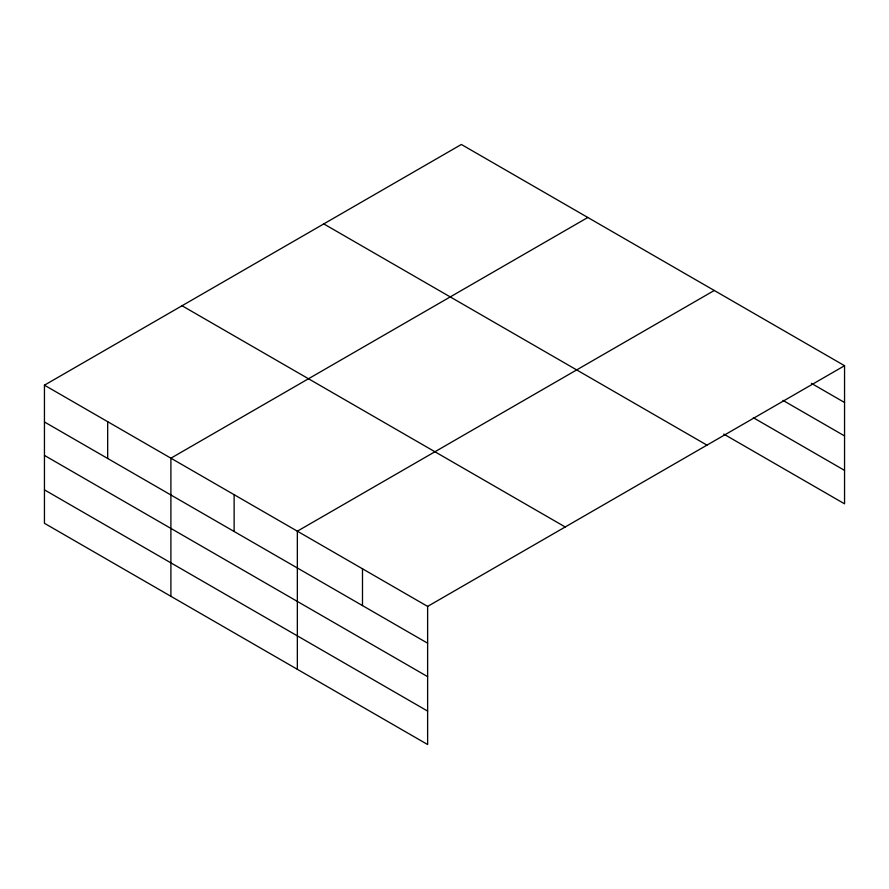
<?xml version="1.0" encoding="UTF-8"?>
<svg xmlns="http://www.w3.org/2000/svg" width="889" height="889" viewBox="0 0 889 889"><rect width="100%" height="100%" fill="white"/><g stroke="black" fill="none" stroke-linecap="round" stroke-linejoin="round"><path stroke-width="1.33" d="M44.45 385.181L427.631 606.409L427.631 744.526L44.45 523.299L44.45 385.181L461.369 144.474L844.55 365.701L844.55 503.819L723.746 434.076M587.818 217.483L170.899 458.191L170.899 596.308M714.267 290.481L297.348 531.189L297.348 669.306M427.631 606.409L844.55 365.701M811.39 383.348L844.55 402.495M782.965 400.372L844.55 435.932M753.35 417.73L844.55 470.381M323.785 223.906L706.966 445.133M182.034 305.749L565.215 526.977M44.45 421.975L427.631 643.203M44.45 455.412L427.631 676.64M44.45 489.861L427.631 711.089M362.49 568.804L362.49 605.598M234.129 494.684L234.129 531.489M107.68 421.686L107.68 458.48"/></g></svg>
